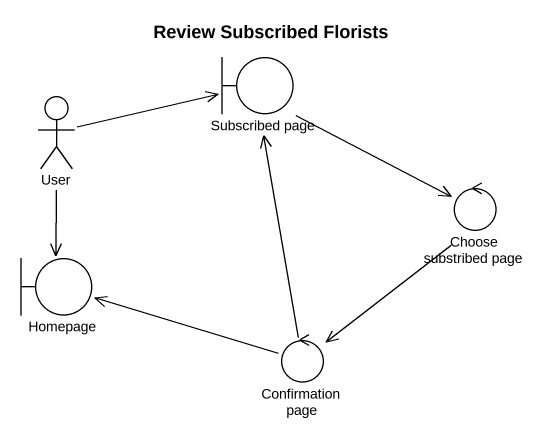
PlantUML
@startuml
title Review Subscribed Florists
boundary "Subscribed page" as Subscribed_page
actor User
control "Choose substribed page" as Choose_substribed_page
boundary Homepage
control "Confirmation page" as Confirmation_page
Subscribed_page --> Choose_substribed_page
User -right-> Subscribed_page
User --> Homepage
Choose_substribed_page --> Confirmation_page
Confirmation_page -up-> Subscribed_page
Confirmation_page -left-> Homepage
@enduml
